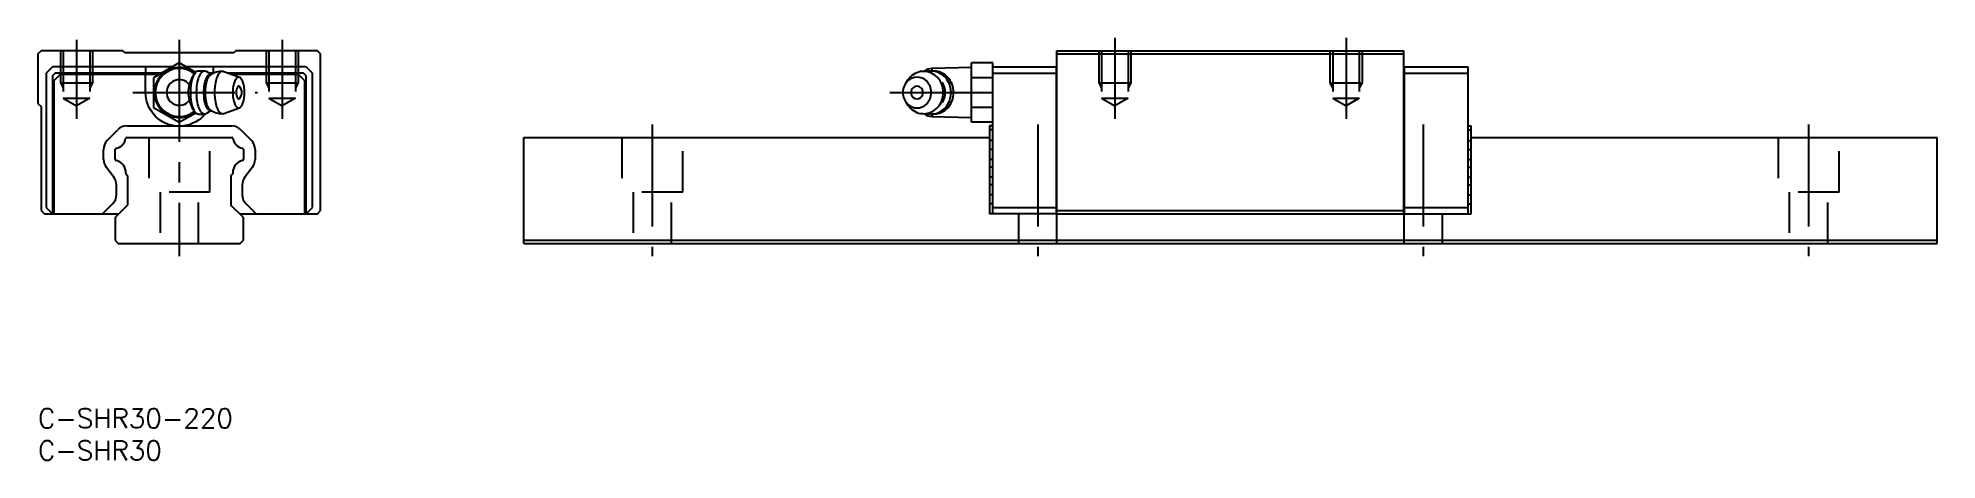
# Model space of a CAD drawing. Extents: x 0 to 296, y -8 to 58.
import ezdxf

# ---------------------------------------------------------------- set-up
doc = ezdxf.new("R2010")
doc.units = 0
doc.header["$LTSCALE"] = 0.5
doc.linetypes.add('CENTER', pattern=[50.8, 31.75, -6.35, 6.35, -6.35])
doc.linetypes.add('DASHED', pattern=[19.05, 12.7, -6.35])
doc.layers.get('0').update_dxf_attribs({"linetype": 'CONTINUOUS'})
doc.layers.add('CENTER', color=1, linetype='CENTER')
doc.styles.get("Standard").update_dxf_attribs({"font": 'txt.shx', "height": 3, "bigfont": 'bigfont.shx'})

# ---------------------------------------------------------------- blocks, each defined once
blk = doc.blocks.new('*U36')
at = {"color": 7, "linetype": 'CONTINUOUS'}
blk.add_text('C-SHR30-220', height=3, dxfattribs=at).set_placement((0, -3))
blk = doc.blocks.new('*U37')
at = {"color": 7, "linetype": 'CONTINUOUS'}
blk.add_text('C-SHR30', height=3, dxfattribs=at).set_placement((0, -8))

msp = doc.modelspace()

# ---------------------------------------------------------------- linework, layer by layer
at = {"color": 7, "linetype": 'CONTINUOUS'}
for p, q in [((0.5, 55.75), (0, 55.25)), ((0, 55.25), (0, 47.55)), ((13.21, 55.75), (0.5, 55.75)), ((2.25, 53.25), (1.25, 52.25)), ((20.93, 53.25), (2.25, 53.25)), ((13.51, 55.45), (13.21, 55.75)), ((30.49, 55.45), (13.51, 55.45)), ((16.75, 53.25), (16.75, 52.25)), ((22, 53.87), (18, 51.56)), ((24.55, 52.39), (22, 53.87)), ((41.75, 53.25), (23.07, 53.25)), ((27.25, 53.25), (27.25, 52.25)), ((30.79, 55.75), (30.49, 55.45)), ((43.5, 55.75), (30.79, 55.75)), ((42.75, 52.25), (41.75, 53.25)), ((44, 55.25), (43.5, 55.75)), ((44, 30.85), (44, 55.25)), ((148.63, 53.87), (145.33, 53.87)), ((145.33, 44.63), (145.33, 53.87)), ((148.63, 30.35), (148.63, 53.87)), ((148.63, 53.25), (158.58, 53.25)), ((158.58, 30.35), (158.58, 53.25)), ((158.63, 55.75), (212.63, 55.75)), ((158.63, 30.35), (158.63, 55.75)), ((158.63, 55.25), (212.63, 55.25)), ((212.63, 30.35), (212.63, 55.75)), ((212.68, 53.25), (222.63, 53.25)), ((212.68, 53.25), (212.68, 30.35)), ((222.63, 30.35), (222.63, 53.25)), ((1.25, 52.25), (1.25, 31.35)), ((2.66, 52.25), (2.25, 51.83)), ((2.25, 51.83), (2.25, 30.35)), ((2.45, 51.05), (3.45, 52.05)), ((2.45, 51.05), (2.45, 30.35)), ((19.2, 52.25), (2.66, 52.25)), ((18.85, 52.05), (3.45, 52.05)), ((16.75, 49.25), (16.75, 52.05)), ((18, 51.56), (18, 46.94)), ((24.29, 52.08), (24.52, 52.36)), ((25.93, 52.6), (25.05, 52.6)), ((26.95, 52.05), (26.22, 52.51)), ((27.32, 52.25), (26.64, 52.25)), ((27.32, 52.25), (26.64, 52.25)), ((26.95, 52.05), (26.85, 52.05)), ((28.92, 52.52), (31.37, 51.63)), ((41.34, 52.25), (29.66, 52.25)), ((40.55, 52.05), (30.21, 52.05)), ((40.55, 52.05), (41.55, 51.05)), ((41.75, 51.83), (41.34, 52.25)), ((41.55, 30.35), (41.55, 51.05)), ((41.75, 30.35), (41.75, 51.83)), ((42.75, 31.35), (42.75, 52.25)), ((135.42, 51.2), (135.06, 50.66)), ((139.43, 52.6), (139.04, 52.6)), ((145.33, 53.15), (139.18, 52.99)), ((139.18, 52.6), (139.18, 52.99)), ((148.63, 51.56), (145.33, 51.56)), ((148.63, 52.25), (158.58, 52.25)), ((158.63, 53.2), (158.58, 53.2)), ((158.63, 52.23), (158.58, 52.23)), ((212.63, 53.2), (212.68, 53.2)), ((212.63, 52.23), (212.68, 52.23)), ((212.68, 52.25), (222.63, 52.25)), ((0, 47.55), (0.5, 47.05)), ((135.06, 47.84), (135.42, 47.3)), ((0.5, 47.05), (0.5, 30.85)), ((18, 46.94), (22, 44.63)), ((22, 44.63), (24.55, 46.1)), ((24.29, 46.42), (24.52, 46.14)), ((25.05, 45.9), (25.93, 45.9)), ((26.95, 46.45), (26.22, 45.99)), ((26.85, 46.45), (26.95, 46.45)), ((28.92, 45.98), (31.37, 46.87)), ((139.04, 45.9), (139.43, 45.9)), ((139.18, 45.51), (139.18, 45.9)), ((139.18, 45.51), (145.33, 45.35)), ((148.63, 46.94), (145.33, 46.94)), ((148.63, 44.63), (145.33, 44.63)), ((10.77, 41.76), (12.41, 43.45)), ((13.84, 44.05), (30.16, 44.05)), ((13.84, 42.25), (30.16, 42.25)), ((31.59, 43.45), (33.23, 41.76)), ((75.63, 42.25), (148.13, 42.25)), ((75.63, 25.75), (75.63, 42.25)), ((148.13, 44.05), (148.13, 30.35)), ((148.63, 44.05), (148.13, 44.05)), ((148.63, 43.45), (148.13, 43.45)), ((148.63, 41.76), (148.13, 41.76)), ((222.63, 44.05), (223.13, 44.05)), ((222.63, 43.45), (223.13, 43.45)), ((222.63, 41.76), (223.13, 41.76)), ((223.13, 30.35), (223.13, 44.05)), ((223.13, 42.25), (295.63, 42.25)), ((295.63, 25.75), (295.63, 42.25)), ((10.2, 38.84), (10.2, 40.37)), ((12, 38.84), (12, 40.36)), ((32, 40.36), (32, 38.84)), ((33.8, 40.37), (33.8, 38.84)), ((148.63, 40.37), (148.13, 40.37)), ((148.63, 38.84), (148.13, 38.84)), ((222.63, 40.37), (223.13, 40.37)), ((222.63, 38.84), (223.13, 38.84)), ((11.79, 36.08), (10.61, 37.62)), ((13.85, 36.39), (13.71, 36.53)), ((14, 31.95), (14, 36.04)), ((30, 36.04), (30, 31.95)), ((30.29, 36.53), (30.15, 36.39)), ((33.39, 37.62), (32.21, 36.08)), ((148.63, 37.62), (148.13, 37.62)), ((148.63, 36.08), (148.13, 36.08)), ((222.63, 37.62), (223.13, 37.62)), ((222.63, 36.08), (223.13, 36.08)), ((12.2, 33.32), (12.2, 34.87)), ((31.8, 34.87), (31.8, 33.32)), ((148.63, 34.87), (148.13, 34.87)), ((148.63, 33.32), (148.13, 33.32)), ((222.63, 34.87), (223.13, 34.87)), ((222.63, 33.32), (223.13, 33.32)), ((0.5, 30.85), (1, 30.35)), ((1, 30.35), (12.6, 30.35)), ((1.25, 31.35), (2.25, 30.35)), ((10.05, 30.35), (11.61, 31.91)), ((12, 29.64), (12, 26.25)), ((13.85, 31.6), (12.07, 29.82)), ((31.93, 29.82), (30.15, 31.6)), ((31.4, 30.35), (43.5, 30.35)), ((32, 26.25), (32, 29.64)), ((32.39, 31.91), (33.95, 30.35)), ((41.75, 30.35), (42.75, 31.35)), ((43.5, 30.35), (44, 30.85)), ((148.63, 31.91), (148.13, 31.91)), ((158.58, 30.35), (148.13, 30.35)), ((148.63, 31.35), (158.58, 31.35)), ((158.63, 31.37), (158.58, 31.37)), ((158.63, 30.4), (158.58, 30.4)), ((158.63, 30.85), (212.63, 30.85)), ((158.63, 30.35), (212.63, 30.35)), ((212.63, 31.37), (212.68, 31.37)), ((212.63, 30.4), (212.68, 30.4)), ((212.68, 31.35), (222.63, 31.35)), ((212.68, 30.35), (223.13, 30.35)), ((222.63, 31.91), (223.13, 31.91)), ((12, 26.25), (12.5, 25.75)), ((12.5, 25.75), (31.5, 25.75)), ((31.5, 25.75), (32, 26.25)), ((75.63, 26.25), (295.63, 26.25)), ((75.63, 25.75), (295.63, 25.75))]:
    msp.add_line(p, q, dxfattribs=at)
at = {"color": 3, "linetype": 'DASHED'}
for p, q in [((3.5, 55.75), (3.5, 50.75)), ((3.93, 55.75), (3.93, 48.35)), ((8.07, 55.75), (8.07, 48.35)), ((8.5, 55.75), (8.5, 50.75)), ((35.5, 55.75), (35.5, 50.75)), ((35.93, 55.75), (35.93, 48.35)), ((40.07, 55.75), (40.07, 48.35)), ((40.5, 55.75), (40.5, 50.75)), ((165.13, 55.75), (165.13, 50.75)), ((165.56, 55.75), (165.56, 48.35)), ((169.7, 55.75), (169.7, 48.35)), ((170.13, 55.75), (170.13, 50.75)), ((201.13, 55.75), (201.13, 50.75)), ((201.56, 55.75), (201.56, 48.35)), ((205.7, 55.75), (205.7, 48.35)), ((206.13, 55.75), (206.13, 50.75)), ((3.5, 50.75), (8.5, 50.75)), ((3.5, 50.75), (3.93, 50)), ((8.5, 50.75), (8.07, 50)), ((35.5, 50.75), (40.5, 50.75)), ((35.5, 50.75), (35.93, 50)), ((40.5, 50.75), (40.07, 50)), ((165.13, 50.75), (170.13, 50.75)), ((165.13, 50.75), (165.56, 50)), ((170.13, 50.75), (169.7, 50)), ((201.13, 50.75), (206.13, 50.75)), ((201.13, 50.75), (201.56, 50)), ((206.13, 50.75), (205.7, 50)), ((3.93, 48.35), (8.07, 48.35)), ((3.93, 48.35), (6, 47.15)), ((8.07, 48.35), (6, 47.15)), ((35.93, 48.35), (40.07, 48.35)), ((35.93, 48.35), (38, 47.15)), ((40.07, 48.35), (38, 47.15)), ((165.56, 48.35), (169.7, 48.35)), ((165.56, 48.35), (167.63, 47.15)), ((169.7, 48.35), (167.63, 47.15)), ((201.56, 48.35), (205.7, 48.35)), ((201.56, 48.35), (203.63, 47.15)), ((205.7, 48.35), (203.63, 47.15)), ((17.25, 42.25), (17.25, 33.75)), ((26.75, 33.75), (26.75, 42.25)), ((90.88, 42.25), (90.88, 33.75)), ((100.38, 33.75), (100.38, 42.25)), ((270.88, 42.25), (270.88, 33.75)), ((280.38, 33.75), (280.38, 42.25)), ((26.75, 33.75), (17.25, 33.75)), ((19, 33.75), (19, 25.75)), ((25, 25.75), (25, 33.75)), ((100.38, 33.75), (90.88, 33.75)), ((92.63, 33.75), (92.63, 25.75)), ((98.63, 25.75), (98.63, 33.75)), ((280.38, 33.75), (270.88, 33.75)), ((272.63, 33.75), (272.63, 25.75)), ((278.63, 25.75), (278.63, 33.75)), ((152.63, 30.35), (152.63, 25.75)), ((158.63, 25.75), (158.63, 30.35)), ((212.63, 30.35), (212.63, 25.75)), ((218.63, 25.75), (218.63, 30.35))]:
    msp.add_line(p, q, dxfattribs=at)
at = {"color": 7, "linetype": 'CONTINUOUS'}
for centre, radius, start, end in [((22, 49.25), 3.9, 50.9718, 309.0282), ((22, 49.25), 3.74, 51.0329, 308.9671), ((22, 49.25), 1.98, 38.259, 321.741), ((27.49, 49.25), 4.12, 162.6982, 197.3018), ((31.42, 48.13), 8.2, 155.5597, 163.4295), ((30.25, 49.47), 6.52, 160.718, 176.1614), ((25.88, 50.72), 2.09, 139.5538, 157.3697), ((26.24, 50.87), 2.27, 139.598, 160.8002), ((25.04, 51.92), 0.68, 89.8146, 141.4349), ((31.01, 49.53), 6.35, 163.1981, 173.801), ((27.82, 50.53), 3, 146.419, 163.9372), ((26.1, 51.71), 0.918, 109.5055, 148.4502), ((25.93, 52.05), 0.551, 57.5252, 104.1804), ((30.78, 49.52), 4.99, 160.0114, 176.868), ((32.07, 49.36), 6.05, 166.8119, 176.1003), ((27.89, 50.6), 1.9, 139.598, 160.8002), ((29.5, 49.99), 3.41, 153.6234, 167.265), ((26.89, 51.48), 0.569, 93.4944, 141.4349), ((27.57, 50.98), 1.24, 128.03, 154.984), ((28.69, 49.25), 3.29, 89.1369, 124.9824), ((34.58, 49.38), 7.09, 166.5793, 176.0477), ((31.5, 50.15), 3.92, 152.982, 167.0658), ((29.25, 51.34), 1.38, 126.0403, 154.4616), ((28.74, 52.03), 0.519, 70.0924, 125.2235), ((35.41, 49.36), 5.09, 166.0541, 175.9315), ((33.1, 49.96), 2.69, 151.4947, 166.6232), ((31.52, 50.85), 0.885, 121.2698, 153.2617), ((31.24, 51.28), 0.371, 61.134, 118.866), ((30.96, 50.85), 0.885, 26.7383, 58.7302), ((29.38, 49.96), 2.69, 13.3768, 28.5053), ((27.06, 49.36), 5.09, 4.0685, 13.9459), ((137.16, 49.25), 2.53, 134.7224, 225.2776), ((136.85, 49.56), 2.09, 45.5005, 134.4995), ((138.04, 49.44), 3.16, 123.7997, 146.1384), ((137.9, 49.64), 2.91, 100.3514, 123.7661), ((137.88, 49.73), 2.82, 76.348, 100.2493), ((139.24, 50.99), 2, 91.5, 128.7532), ((136.53, 49.25), 2.53, 314.7224, 45.2776), ((139.04, 49.66), 2.94, 80.5353, 103.929), ((137.85, 49.61), 2.94, 52.9859, 76.2524), ((139.42, 49.66), 2.94, 53.8898, 89.8488), ((139.03, 49.65), 2.95, 57.3307, 80.285), ((137.69, 49.41), 3.2, 30.981, 52.964), ((137.47, 49.27), 3.46, 10.1721, 31.0278), ((138.9, 49.45), 3.19, 35.5149, 57.2955), ((138.27, 49.25), 2.98, 327.435, 32.5652), ((139.25, 49.42), 3.23, 31.5185, 53.9499), ((138.68, 49.29), 3.46, 14.9361, 35.548), ((139.02, 49.27), 3.51, 10.3156, 31.5664), ((31.42, 50.36), 8.2, 196.5705, 204.4403), ((32.4, 49.25), 8.68, 175.683, 184.317), ((30.25, 49.03), 6.52, 183.8386, 199.282), ((33.22, 49.25), 8.58, 173.5184, 186.4816), ((31.01, 48.96), 6.35, 186.199, 196.8019), ((33.04, 49.25), 7.26, 175.683, 184.317), ((30.78, 48.97), 4.99, 183.132, 199.9886), ((33.27, 49.25), 7.26, 175.8885, 184.1115), ((32.07, 49.14), 6.05, 183.8997, 193.1881), ((29.5, 48.51), 3.41, 192.735, 206.3766), ((36.04, 49.25), 8.56, 175.825, 184.175), ((34.58, 49.11), 7.09, 183.9523, 193.4207), ((31.5, 48.35), 3.92, 192.9342, 207.018), ((36.54, 49.25), 6.22, 175.683, 184.317), ((35.41, 49.14), 5.09, 184.0685, 193.9459), ((33.1, 48.54), 2.69, 193.3768, 208.5053), ((33.42, 49.25), 2.56, 173.7782, 186.2218), ((32.8, 49.32), 1.94, 164.0092, 174.023), ((32.8, 49.17), 1.94, 185.977, 195.9908), ((31.88, 49.6), 0.977, 148.743, 164.6112), ((31.88, 48.9), 0.977, 195.3888, 211.257), ((31.32, 49.95), 0.321, 116.9113, 150.4592), ((31.32, 48.55), 0.321, 209.5408, 243.0887), ((31.24, 50.09), 0.155, 58.6993, 113.8023), ((31.24, 48.4), 0.155, 246.1977, 301.3007), ((30.4, 49.25), 1.34, 313.2338, 46.7662), ((29.38, 48.54), 2.69, 331.4947, 346.6232), ((27.06, 49.14), 5.09, 346.0541, 355.9315), ((25.94, 49.25), 6.22, 355.683, 4.317), ((136.85, 48.94), 2.09, 225.5005, 314.4995), ((136.98, 49.25), 1.06, 134.7224, 225.2776), ((136.85, 49.38), 0.872, 45.5005, 134.4995), ((136.85, 49.12), 0.872, 225.5005, 314.4995), ((136.72, 49.25), 1.06, 314.7224, 45.2776), ((137.69, 49.09), 3.2, 307.1224, 329.1003), ((137.47, 49.22), 3.46, 329.0534, 349.9059), ((137.38, 49.25), 3.55, 349.7879, 10.29), ((139.25, 49.08), 3.23, 306.0501, 328.4815), ((138.68, 49.2), 3.46, 324.452, 345.0638), ((139.02, 49.22), 3.51, 328.4336, 349.6844), ((138.53, 49.25), 3.61, 344.994, 15.006), ((138.91, 49.25), 3.62, 349.6015, 10.3985), ((25.88, 47.77), 2.09, 202.6303, 220.4462), ((26.24, 47.63), 2.27, 199.1998, 220.402), ((25.04, 46.58), 0.68, 218.5651, 270.1854), ((27.82, 47.96), 3, 196.0628, 213.581), ((26.1, 46.78), 0.918, 211.5498, 250.4945), ((25.93, 46.45), 0.551, 255.8196, 302.4748), ((27.89, 47.89), 1.9, 199.1998, 220.402), ((26.89, 47.02), 0.569, 218.5651, 266.5056), ((27.57, 47.52), 1.24, 205.016, 231.97), ((28.69, 49.24), 3.29, 235.0186, 270.862), ((29.25, 47.16), 1.38, 205.5384, 233.9597), ((28.74, 46.47), 0.519, 234.7765, 289.9076), ((31.52, 47.65), 0.885, 206.7383, 238.7302), ((31.24, 47.22), 0.371, 241.134, 298.866), ((30.96, 47.65), 0.885, 301.2698, 333.2617), ((138.04, 49.06), 3.15, 213.8629, 236.2875), ((137.9, 48.85), 2.91, 236.3214, 259.7399), ((137.88, 48.77), 2.82, 259.8421, 283.7431), ((139.24, 47.51), 2, 231.2468, 268.5), ((139.04, 48.84), 2.94, 256.0709, 279.4649), ((137.85, 48.88), 2.94, 283.8385, 307.1008), ((139.42, 48.84), 2.94, 270.1167, 306.1107), ((139.03, 48.84), 2.95, 279.715, 302.6693), ((138.9, 49.04), 3.19, 302.7045, 324.4851), ((12.2, 40.37), 2, 135.666, 180), ((11.86, 42.34), 1.8, 279.6908, 351.6711), ((13.84, 42.05), 2, 90, 135.666), ((13.84, 42.05), 0.2, 90, 171.6711), ((30.16, 42.05), 2, 44.334, 90), ((30.16, 42.05), 0.2, 8.3289, 90), ((32.14, 42.34), 1.8, 188.3289, 260.3092), ((31.8, 40.37), 2, 0, 44.334), ((12.2, 38.84), 2, 180, 217.414), ((12.2, 40.36), 0.2, 99.6908, 180), ((12.2, 38.84), 0.2, 180, 260.3092), ((11.86, 36.86), 1.8, 354.5772, 80.3092), ((32.14, 36.86), 1.8, 99.6908, 185.4228), ((31.8, 40.36), 0.2, 0, 80.3092), ((31.8, 38.84), 0.2, 279.6908, 0), ((31.8, 38.84), 2, 322.586, 0), ((10.2, 34.87), 2, 0, 37.414), ((13.86, 36.67), 0.2, 174.5772, 225), ((13.5, 36.04), 0.5, 0, 45), ((30.5, 36.04), 0.5, 135, 180), ((30.14, 36.67), 0.2, 315, 5.4228), ((33.8, 34.87), 2, 142.586, 180), ((10.2, 33.32), 2, 315, 0), ((33.8, 33.32), 2, 180, 225), ((12.25, 29.64), 0.25, 135, 180), ((13.5, 31.95), 0.5, 315, 0), ((30.5, 31.95), 0.5, 180, 225), ((31.75, 29.64), 0.25, 0, 45)]:
    msp.add_arc(centre, radius, start, end, dxfattribs=at)
at = {"color": 7, "linetype": 'CONTINUOUS', "extrusion": (0, 0, -1)}
for start, end in [(277.9139, 0), (219.4115, 262.0861)]:
    msp.add_arc((-22, 49.25), 5.25, start, end, dxfattribs=at)
at = {"layer": 'CENTER'}
for p, q in [((6, 57.45), (6, 45.15)), ((22, 57.45), (22, 23.75)), ((38, 57.45), (38, 45.15)), ((167.63, 57.75), (167.63, 45.15)), ((203.63, 57.75), (203.63, 45.15)), ((14.75, 49.25), (34.16, 49.25)), ((132.63, 49.25), (150.63, 49.25)), ((95.63, 44.25), (95.63, 23.75)), ((155.63, 44.25), (155.63, 23.75)), ((215.63, 44.25), (215.63, 23.75)), ((275.63, 44.25), (275.63, 23.75))]:
    msp.add_line(p, q, dxfattribs=at)

# ---------------------------------------------------------------- block references
at = {"color": 7, "linetype": 'CONTINUOUS'}
for name in ['*U36', '*U37']:
    msp.add_blockref(name, (0, 0), dxfattribs=at)

doc.saveas('drawing.dxf')
